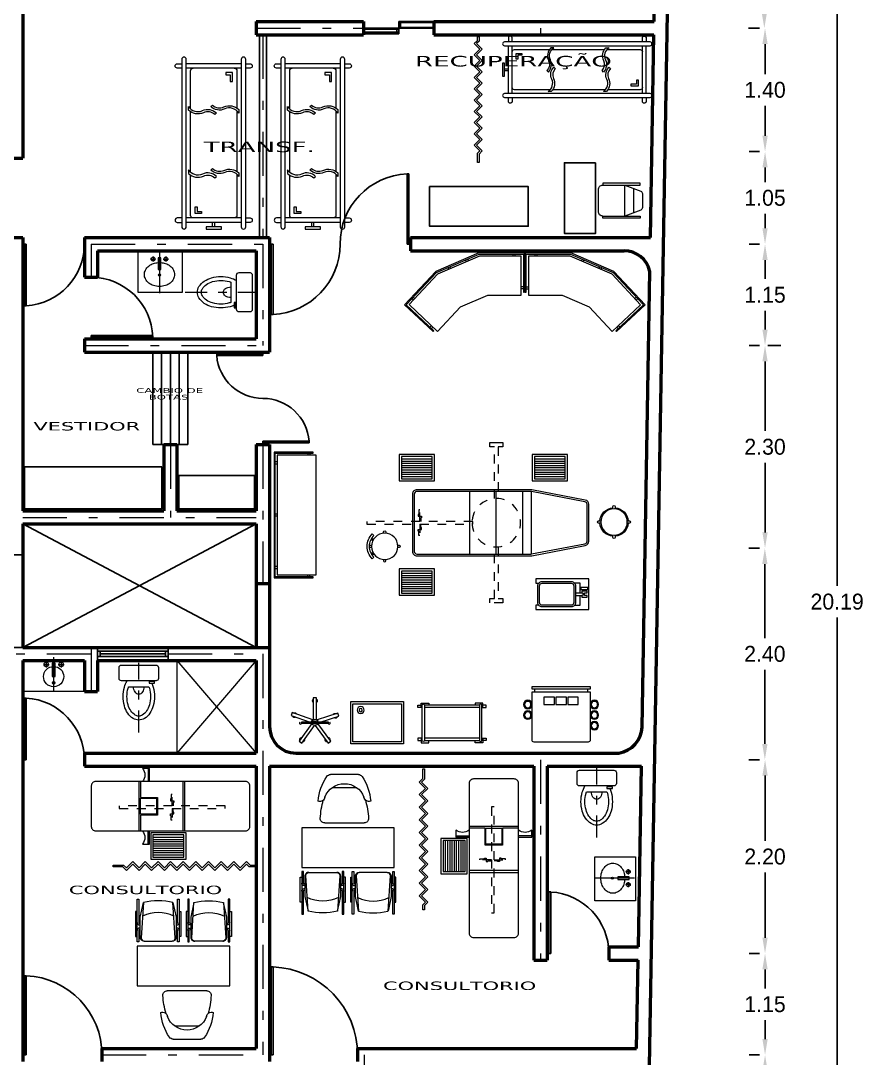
# Model space of a CAD drawing. Extents: x 80.1 to 126.1, y 13.8 to 42.4.
# Drawn here: x 90.01 to 99.58, y 24.03 to 35.81 of the extents above; entities that cross this region are included whole.
import ezdxf

# ---------------------------------------------------------------- set-up
doc = ezdxf.new("R2010")
doc.units = 0
doc.header["$MEASUREMENT"] = 0
doc.header["$PDMODE"] = 2
for name, pattern in [('DASHDOT', [1, 0.5, -0.25, 0, -0.25]), ('DASHDOT2', [0.5, 0.25, -0.125, 0, -0.125]), ('DIVIDE5', [0.24, 0.12, -0.04, 0, -0.04, 0, -0.04]), ('EJES630', [6.3, 5.5, -0.4, 0, -0.4]), ('HIDDE25', [0.04, 0.025, -0.015]), ('HIDDEN5', [0.07, 0.04, -0.03])]:
    doc.linetypes.add(name, pattern=pattern)
doc.layers.get('0').update_dxf_attribs({"linetype": 'CONTINUOUS'})
doc.layers.get('DEFPOINTS').update_dxf_attribs({"linetype": 'CONTINUOUS'})
for name, color, linetype, lineweight in [('EJES', 4, 'EJES630', 13), ('MOB', 7, 'CONTINUOUS', 9), ('MUROS', 5, 'CONTINUOUS', 50)]:
    doc.layers.add(name, color=color, linetype=linetype, lineweight=lineweight)
doc.styles.add('100', font='verdana.ttf', dxfattribs={"width": 1.8, "height": 0.12})
doc.dimstyles.get("Standard").update_dxf_attribs({"dimtxt": 0.18045, "dimasz": 0.18, "dimexe": 0.18, "dimexo": 0.0625, "dimgap": 0.09, "dimtad": 0, "dimtih": 1, "dimtoh": 1, "dimzin": 0, "dimdsep": 46, "dimtxsty": 'Standard', "dimblk2": 'CLOSEDBLANK', "dimcen": 0.09, "dimadec": 0, "dimazin": 0, "dimtfac": 1, "dimtofl": 0, "dimtmove": 0, "dimatfit": 3, "dimfxl": 1, "dimtolj": 1, "dimtzin": 0, "dimarcsym": 0})

# ---------------------------------------------------------------- blocks, each defined once
blk = doc.blocks.new('16160976')
for p, q in [((-0.4, -0.355), (-0.4, 0.355)), ((-0.3, -0.355), (-0.3, 0.355)), ((0, -0.355), (0, 0.355)), ((0.3, -0.355), (0.3, 0.355))]:
    blk.add_line(p, q)
for points in [[(0.95, 0.325), (0.95, -0.325, -0.414214), (0.9, -0.375), (-0.395, -0.375, -0.047533), (-0.405, -0.374), (-1.009, -0.258, -0.359601), (-1.05, -0.209), (-1.05, 0.209, -0.359601), (-1.009, 0.258), (-0.405, 0.374, -0.047533), (-0.395, 0.375), (0.9, 0.375, -0.414214)], [(0.93, 0.325), (0.93, -0.325, -0.414214), (0.9, -0.355), (-0.395, -0.355, -0.047533), (-0.401, -0.354), (-1.006, -0.238, -0.359601), (-1.03, -0.209), (-1.03, 0.209, -0.359601), (-1.006, 0.238), (-0.401, 0.354, -0.047533), (-0.395, 0.355), (0.9, 0.355, -0.414214)]]:
    blk.add_lwpolyline(points, format="xyb", close=True)
blk = doc.blocks.new('37830054')
at = {"linetype": 'HIDDEN5'}
for points in [[(-0.01, 0.05), (-0.01, 0.18), (-0.02, 0.18), (-0.02, 0.13), (-0.03, 0.13), (-0.03, 0.11), (-0.01, 0.11), (0, 0.11), (0.01, 0.11), (0.01, 0.09), (0, 0.09), (0, 0.05)], [(-0.01, 0.02), (-0.01, -0.11), (-0.02, -0.11), (-0.02, -0.06), (-0.03, -0.06), (-0.03, -0.04), (-0.01, -0.04), (0, -0.04), (0.01, -0.04), (0.01, -0.02), (0, -0.02), (0, 0.02)]]:
    blk.add_lwpolyline(points, dxfattribs=at)
blk.add_lwpolyline([(-0.61, 0.02), (-0.61, 0.05), (0.59, 0.05), (0.59, 0.02)], close=True, dxfattribs=at)
blk = doc.blocks.new('36211405')
for p, q in [((0.027, 0.256), (0.047, 0.256)), ((0.027, 0.246), (0.047, 0.246)), ((0.007, 0.196), (0.117, 0.196)), ((0.117, 0.196), (0.117, 0.136))]:
    blk.add_line(p, q)
for points in [[(-0.133, -0.274), (-0.133, -0.304), (-0.183, -0.304), (-0.183, 0.296), (0.167, 0.296), (0.167, -0.304), (0.117, -0.304), (0.117, -0.274)], [(-0.133, 0.136), (-0.133, 0.196), (-0.023, 0.196)], [(-0.023, 0.146), (-0.023, 0.216)]]:
    blk.add_lwpolyline(points)
blk.add_lwpolyline([(0.007, 0.146), (0.007, 0.216, 1), (-0.023, 0.216), (-0.043, 0.216), (-0.043, 0.276), (-0.023, 0.276), (-0.023, 0.246), (0.007, 0.246), (0.007, 0.276), (0.027, 0.276), (0.027, 0.216), (0.007, 0.216)], format="xyb")
blk.add_lwpolyline([(0.047, 0.286), (0.057, 0.286), (0.067, 0.286), (0.067, 0.206), (0.047, 0.206)], close=True)
for points in [[(-0.103, 0.146, 0.414214), (-0.153, 0.096), (-0.153, -0.234, 0.414214), (-0.103, -0.284), (0.087, -0.284, 0.414214), (0.137, -0.234), (0.137, 0.096, 0.414214), (0.087, 0.146)], [(0.087, -0.264, 0.414214), (0.117, -0.234), (0.117, 0.096, 0.414214), (0.087, 0.126), (-0.103, 0.126, 0.414214), (-0.133, 0.096), (-0.133, -0.234, 0.414214), (-0.103, -0.264)]]:
    blk.add_lwpolyline(points, format="xyb", close=True)
blk = doc.blocks.new('31230244')
for p, q in [((0.025, -0.05), (0.375, -0.05)), ((0.025, -0.075), (0.375, -0.075)), ((0.025, -0.1), (0.375, -0.1)), ((0.025, -0.125), (0.375, -0.125)), ((0.025, -0.15), (0.375, -0.15)), ((0.025, -0.15), (0.375, -0.15)), ((0.025, -0.175), (0.375, -0.175)), ((0.025, -0.2), (0.375, -0.2)), ((0.025, -0.225), (0.375, -0.225)), ((0.025, -0.25), (0.375, -0.25))]:
    blk.add_line(p, q)
for points in [[(0, -0.3), (0, 0), (0.4, 0), (0.4, -0.3)], [(0.025, -0.275), (0.025, -0.025), (0.375, -0.025), (0.375, -0.275)]]:
    blk.add_lwpolyline(points, close=True)
blk = doc.blocks.new('31080102')
for points in [[(0.013, 0.149), (0.013, 0.175, 1), (-0.013, 0.175), (-0.013, 0.149)], [(-0.149, 0.013), (-0.175, 0.013, 1), (-0.175, -0.013), (-0.149, -0.013)], [(0.149, -0.013), (0.175, -0.013, 1), (0.175, 0.013), (0.149, 0.013)], [(-0.013, -0.149), (-0.013, -0.175, 1), (0.013, -0.175), (0.013, -0.149)]]:
    blk.add_lwpolyline(points, format="xyb")
blk.add_circle((0, 0), 0.15)
for start, end in [(94.4117, 175.5883), (4.4117, 85.5883), (184.4117, 265.5883), (274.4117, 355.5883)]:
    blk.add_arc((0, 0), 0.162, start, end)
blk = doc.blocks.new('15621010')
at = {"linetype": 'HIDDEN5'}
for points in [[(0.02, 0.274), (0.02, 0.86), (0.075, 0.86), (0.075, 0.91), (0, 0.91), (-0.075, 0.91), (-0.075, 0.86), (-0.02, 0.86), (-0.02, 0.274)], [(-0.02, -0.274), (-0.02, -0.86), (-0.075, -0.86), (-0.075, -0.91), (0.075, -0.91), (0.075, -0.86), (0.02, -0.86), (0.02, -0.274)]]:
    blk.add_lwpolyline(points, dxfattribs=at)
blk.add_circle((0, 0), 0.275, dxfattribs=at)
blk = doc.blocks.new('31080052')
for p, q in [((-0.087, 0.152), (-0.087, 0.122)), ((-0.075, 0.158), (-0.075, 0.13)), ((-0.013, 0.175), (-0.013, 0.149)), ((0.012, 0.149), (0.012, 0.175)), ((0.075, 0.158), (0.075, 0.13)), ((0.088, 0.152), (0.088, 0.122))]:
    blk.add_line(p, q)
blk.add_lwpolyline([(0.124, 0.124), (0.141, 0.141, 0.414214), (-0.141, 0.141), (-0.124, 0.124, -0.414214)], format="xyb", close=True)
for points in [[(-0.149, 0.012), (-0.163, 0.012, 1), (-0.163, -0.013), (-0.149, -0.013)], [(0.149, 0.012), (0.163, 0.012, -1), (0.163, -0.013), (0.149, -0.013)], [(-0.013, -0.149), (-0.013, -0.163, 1), (0.012, -0.163), (0.012, -0.149)]]:
    blk.add_lwpolyline(points, format="xyb")
blk.add_circle((0, 0), 0.15)
blk = doc.blocks.new('36211355')
for p, q in [((0.146, -0.012), (0.146, -0.036)), ((0.17, -0.036), (0.17, -0.012)), ((0.364, -0.036), (0.364, -0.012)), ((0.388, -0.012), (0.388, -0.036)), ((-0.37, -0.173), (-0.361, -0.195)), ((-0.348, -0.164), (-0.339, -0.186)), ((0.882, -0.164), (0.872, -0.186)), ((0.904, -0.173), (0.894, -0.195)), ((-0.311, -0.552), (-0.289, -0.543)), ((-0.301, -0.574), (-0.279, -0.565)), ((0.835, -0.574), (0.813, -0.565)), ((0.844, -0.552), (0.822, -0.543))]:
    blk.add_line(p, q)
for points in [[(0.002, -0.012), (-0.458, -0.211), (-0.287, -0.607), (-0.298, -0.612), (-0.474, -0.205), (0, 0), (0.534, 0), (1.008, -0.205), (0.832, -0.612), (0.821, -0.607), (0.992, -0.211), (0.531, -0.012)], [(0.526, -0.036), (0.96, -0.224), (0.784, -0.631), (0.434, -0.479), (0.099, -0.479), (-0.251, -0.631), (-0.427, -0.224), (0.007, -0.036)]]:
    blk.add_lwpolyline(points, close=True)
blk = doc.blocks.new('10530109')
for p, q in [((-0.2419, 0.2431), (-0.2169, 0.2431)), ((-0.2419, -0.2569), (-0.2169, -0.2569))]:
    blk.add_line(p, q)
for points in [[(-0.2669, 0.2681), (-0.2669, -0.2819), (-0.2419, -0.2819), (-0.2419, 0.2681)], [(-0.1669, 0.1556), (-0.0969, 0.1556), (-0.0969, 0.0556), (-0.1669, 0.0556)], [(-0.1669, 0.0431), (-0.0969, 0.0431), (-0.0969, -0.0569), (-0.1669, -0.0569)], [(-0.1669, -0.0694), (-0.0969, -0.0694), (-0.0969, -0.1694), (-0.1669, -0.1694)]]:
    blk.add_lwpolyline(points, close=True)
blk.add_lwpolyline([(0.2581, 0.2481, 0.414214), (0.2381, 0.2681), (-0.2169, 0.2681), (-0.2169, -0.2819), (0.2381, -0.2819, 0.414214), (0.2581, -0.2619)], format="xyb", close=True)
for centre, radius in [((-0.0969, 0.3081), 0.04), ((-0.0969, 0.3081), 0.03), ((0.0031, 0.3081), 0.04), ((0.0031, 0.3081), 0.03), ((-0.0969, -0.3219), 0.04), ((-0.0969, -0.3219), 0.03), ((0.0031, -0.3219), 0.04), ((0.0031, -0.3219), 0.03), ((0.1031, -0.3219), 0.04), ((0.1031, -0.3219), 0.03)]:
    blk.add_circle(centre, radius)
blk = doc.blocks.new('39070055')
blk.add_line((0.153, 0), (-0.153, 0))
for points in [[(-0.033, 0.015), (-0.179, 0.215), (-0.15, 0.236), (-0.004, 0.036)], [(0.004, 0.036), (0.15, 0.236), (0.179, 0.215), (0.033, 0.015)], [(-0.024, -0.027), (-0.258, -0.109), (-0.27, -0.075), (-0.055, 0)], [(0.059, 0), (0.272, -0.068), (0.261, -0.102), (0.024, -0.027)], [(0.018, -0.031), (0.018, -0.279), (-0.018, -0.279), (-0.018, -0.031)]]:
    blk.add_lwpolyline(points)
blk.add_lwpolyline([(-0.171, 0, -2.414214), (-0.153, 0), (-0.153, 0.009), (0.153, 0.009), (0.153, 0, -2.414214), (0.171, 0)], format="xyb")
for centre, radius, start, end in [((-0.143, 0.197), 0.027, 167.8648, 264.2441), ((-0.143, 0.197), 0.027, 347.8648, 84.2441), ((0.143, 0.197), 0.027, 95.6836, 192.063), ((0.143, 0.197), 0.027, 275.6836, 12.063), ((0, 0), 0.036, 14.4775, 165.5225), ((0, 0), 0.018, 180, 0), ((0, 0), 0.018, 30, 150), ((-0.23, -0.08), 0.027, 61.0595, 157.4389), ((-0.23, -0.08), 0.027, 241.0595, 337.4389), ((0, 0), 0.036, 180, 0), ((0.232, -0.074), 0.027, 204.1186, 300.498), ((0.232, -0.074), 0.027, 24.1186, 120.498), ((0, -0.243), 0.027, 131.8418, 228.2212), ((0, -0.243), 0.027, 311.8418, 48.2212)]:
    blk.add_arc(centre, radius, start, end)
blk = doc.blocks.new('36210100')
for p, q in [((0.075, 0), (0.7, 0)), ((0.7, -0.025), (0.075, -0.025)), ((0.7, -0.375), (0.075, -0.375)), ((0.7, -0.4), (0.075, -0.4))]:
    blk.add_line(p, q)
for points in [[(0.05, -0.025), (0, -0.025), (0, 0), (0.0375, 0)], [(0.0375, -0.025), (0.0375, 0.025), (0.125, 0.025), (0.125, 0)], [(0.7375, -0.025), (0.7375, 0.025), (0.65, 0.025), (0.65, 0)], [(0.725, -0.025), (0.775, -0.025), (0.775, 0), (0.7375, 0)], [(0.05, -0.375), (0, -0.375), (0, -0.3875), (0, -0.4), (0.0375, -0.4)], [(0.0375, -0.375), (0.0375, -0.425), (0.125, -0.425), (0.125, -0.4)], [(0.7375, -0.375), (0.7375, -0.425), (0.65, -0.425), (0.65, -0.4)], [(0.725, -0.375), (0.775, -0.375), (0.775, -0.3875), (0.775, -0.4), (0.7375, -0.4)]]:
    blk.add_lwpolyline(points)
for points in [[(0.05, -0.4, 1), (0.075, -0.4), (0.075, 0, 1), (0.05, 0)], [(0.7, 0, -1), (0.725, 0), (0.725, -0.4, -1), (0.7, -0.4)]]:
    blk.add_lwpolyline(points, format="xyb", close=True)
blk = doc.blocks.new('10810022')
for points in [[(0.0265, 0.1958), (0.0265, -0.2042), (0.5265, -0.2042), (0.5265, 0.1958)], [(0.0465, 0.1758), (0.0465, -0.1842), (0.5065, -0.1842), (0.5065, 0.1758)]]:
    blk.add_lwpolyline(points, close=True)
for radius in [0.0328, 0.0155]:
    blk.add_circle((0.1203, -0.1243), radius)
blk = doc.blocks.new('36211876')
for p, q in [((0.09, -0.01), (0.09, -0.03)), ((0.11, -0.01), (0.11, -0.03)), ((0.585, -0.01), (0.585, -0.03)), ((0.605, -0.03), (0.605, -0.01)), ((1.08, -0.01), (1.08, -0.03)), ((1.1, -0.01), (1.1, -0.03)), ((0.01, -0.32), (0.03, -0.32)), ((0.01, -0.34), (0.03, -0.34)), ((1.18, -0.32), (1.16, -0.32)), ((1.18, -0.34), (1.16, -0.34))]:
    blk.add_line(p, q)
for points in [[(1.18, -0.01), (0.01, -0.01), (0.01, -0.37), (0, -0.37), (0, 0), (1.19, 0), (1.19, -0.37), (1.18, -0.37)], [(1.16, -0.03), (1.16, -0.4), (0.03, -0.4), (0.03, -0.03)]]:
    blk.add_lwpolyline(points, close=True)
blk = doc.blocks.new('WCCAJA')
at = {"linetype": 'DASHDOT2'}
blk.add_line((0, -0.79), (0, 0), dxfattribs=at)
for points in [[(-0.223, -0.053), (-0.223, -0.178, 0.414214), (-0.196, -0.205), (0.196, -0.205, 0.414214), (0.223, -0.178), (0.223, -0.053, 0.414214), (0.196, -0.027), (-0.196, -0.027, 0.414214)], [(-0.115, -0.272, 0.018298), (-0.121, -0.288, 0.067459), (-0.134, -0.383, 0.067459), (-0.121, -0.477, 0.079812), (-0.089, -0.547, 0.107118), (-0.04, -0.594, 0.139889), (0, -0.605, 0.139889), (0.04, -0.594, 0.107118), (0.089, -0.547, 0.079812), (0.121, -0.477, 0.067459), (0.134, -0.383, 0.067459), (0.121, -0.288, 0.018298), (0.115, -0.272)]]:
    blk.add_lwpolyline(points, format="xyb", close=True)
for points in [[(-0.147, -0.232, 0.042039), (-0.164, -0.277, 0.067459), (-0.178, -0.383, 0.067459), (-0.164, -0.489, 0.079812), (-0.126, -0.572, 0.107118), (-0.064, -0.632, 0.139889), (0, -0.65, 0.139889), (0.064, -0.632, 0.107118), (0.126, -0.572, 0.079812), (0.164, -0.489, 0.067459), (0.178, -0.383, 0.067459), (0.164, -0.277, 0.068576), (0.133, -0.205, 0.107118)], [(-0.133, -0.205, 0.008988), (-0.138, -0.214, 0.067459)], [(-0.06, -0.272, 0.059324), (-0.055, -0.303, 0.07998), (-0.043, -0.331, 0.107107), (-0.022, -0.351, 0.139517), (0, -0.357, 0.139517), (0.022, -0.351, 0.107107), (0.043, -0.331, 0.07998), (0.055, -0.303, 0.059324), (0.06, -0.272, 0.067669)]]:
    blk.add_lwpolyline(points, format="xyb")
blk.add_lwpolyline([(-0.116, -0.214), (-0.116, -0.232), (-0.178, -0.232), (-0.178, -0.214)], close=True)
blk = doc.blocks.new('36211306')
for p, q in [((1.154, 0.15), (1.154, 0)), ((0.74, -0.56), (0.74, 0)), ((0.76, 0), (0.76, -0.56)), ((1.26, 0), (1.26, -0.56)), ((1.154, -0.71), (1.154, -0.56))]:
    blk.add_line(p, q)
for points in [[(1.14, 0), (1.14, 0.15), (1.219, 0.15, 0.351), (1.219, 0, 0.351)], [(1.219, -0.56, 0.351), (1.219, -0.71), (1.14, -0.71), (1.14, -0.56)]]:
    blk.add_lwpolyline(points, format="xyb")
blk.add_lwpolyline([(0.05, -0.56, -0.414214), (0, -0.51), (0, -0.05, -0.414214), (0.05, 0), (1.75, 0, -0.414214), (1.8, -0.05), (1.8, -0.51, -0.414214), (1.75, -0.56)], format="xyb", close=True)
blk.add_lwpolyline([(1.24, 0), (1.24, -0.18), (1.05, -0.18), (1.05, -0.38), (1.24, -0.38), (1.24, -0.56)])
blk.add_lwpolyline([(1.24, -0.19), (1.06, -0.19), (1.06, -0.37), (1.24, -0.37)], close=True)
blk = doc.blocks.new('18140101')
for p, q in [((-0.475, -0.068), (-0.483, -0.068)), ((-0.068, -0.068), (-0.059, -0.068))]:
    blk.add_line(p, q)
for points in [[(-0.492, -0.076), (-0.492, -0.208), (-0.51, -0.208), (-0.51, 0.276), (-0.492, 0.276), (-0.492, 0.012, 0.414214), (-0.483, 0.003), (-0.475, 0.003)], [(-0.43, -0.2, -0.414214), (-0.475, -0.156), (-0.475, 0.074), (-0.439, 0.239), (-0.465, -0.161, 0.392815), (-0.43, -0.2), (-0.112, -0.2, 0.392815), (-0.078, -0.161), (-0.104, 0.239), (-0.068, 0.074), (-0.068, -0.156, -0.414214), (-0.112, -0.2)], [(-0.068, 0.003), (-0.059, 0.003, 0.414214), (-0.051, 0.012), (-0.051, 0.276), (-0.033, 0.276), (-0.033, -0.208), (-0.051, -0.208), (-0.051, -0.076)], [(-0.51, 0.012, 0.414214), (-0.483, -0.015), (-0.475, -0.015)], [(-0.068, -0.015), (-0.059, -0.015, 0.414214), (-0.033, 0.012, 0.414214)], [(-0.475, -0.05), (-0.483, -0.05, 0.414214), (-0.51, -0.076, 0.414214)], [(-0.033, -0.076, 0.414214), (-0.059, -0.05), (-0.068, -0.05)]]:
    blk.add_lwpolyline(points, format="xyb")
for points in [[(-0.51, 0.138), (-0.528, 0.138), (-0.528, -0.147), (-0.51, -0.147)], [(-0.033, 0.138), (-0.015, 0.138), (-0.015, -0.147), (-0.033, -0.147)]]:
    blk.add_lwpolyline(points)
for centre, radius, start, end in [((-0.271, -0.445), 0.704, 76.2765, 103.7235), ((-0.272, -0.28), 0.406, 64.1271, 115.8575), ((-0.483, -0.076), 0.00883, 90, 180), ((-0.059, -0.076), 0.00883, 0, 90)]:
    blk.add_arc(centre, radius, start, end)
blk = doc.blocks.new('33550102')
blk.add_lwpolyline([(-1.05, 0), (-1.05, 0.45), (0, 0.45), (0, 0)], close=True)
blk = doc.blocks.new('18360154')
for p, q in [((-0.16, 0.15), (0.156, 0.15)), ((-0.142, 0), (0.138, 0)), ((0.222, -0.4), (-0.226, -0.4))]:
    blk.add_line(p, q)
for centre, radius, start, end in [((0.284, -0.2), 0.586, 145.9647, 175.201), ((-0.16, 0.1), 0.05, 90, 145.9647), ((0.156, 0.1), 0.05, 34.0353, 90), ((-0.288, -0.2), 0.586, 4.799, 34.0353), ((-0.002, -0.191), 0.237, 20.812, 159.188), ((-0.279, -0.099), 0.0564, 248.2784, 351.6423), ((0.275, -0.099), 0.0564, 188.3577, 291.7216), ((0.648, -0.4), 0.925, 163.5819, 176.7242), ((-0.702, -0.4), 0.975, 3.0986, 15.4057), ((-0.226, -0.35), 0.05, 176.7242, 270), ((0.222, -0.35), 0.05, 270, 3.0986)]:
    blk.add_arc(centre, radius, start, end)
blk = doc.blocks.new('*D45')
at = {"color": 0, "lineweight": -2}
for p, q in [((98.393, 35.722), (98.276, 35.722)), ((98.456, 35.542), (98.456, 35.202)), ((98.456, 34.502), (98.456, 34.842)), ((98.393, 34.322), (98.276, 34.322))]:
    blk.add_line(p, q, dxfattribs=at)
at = {"color": 0}
for points in [[(98.426, 35.542), (98.486, 35.542), (98.456, 35.722)], [(98.426, 34.502), (98.486, 34.502), (98.456, 34.322)]]:
    blk.add_solid(points, dxfattribs=at)
at = {"layer": 'DEFPOINTS', "color": 0}
for p in [(98.456, 35.722), (98.456, 34.322), (98.456, 34.322)]:
    blk.add_point(p, dxfattribs=at)
at = {"color": 0, "insert": (98.456, 35.022), "char_height": 0.1804, "attachment_point": 5}
blk.add_mtext('\\A1;1.40', dxfattribs=at)
blk = doc.blocks.new('_ClosedBlank')
at = {"color": 0, "linetype": 'ByBlock', "lineweight": -2}
for p, q in [((-1, 0.167), (0, 0)), ((-1, 0.167), (-1, -0.167)), ((0, 0), (-1, -0.167))]:
    blk.add_line(p, q, dxfattribs=at)
blk = doc.blocks.new('*D46')
at = {"color": 0, "lineweight": -2}
for p, q in [((98.393, 34.322), (98.276, 34.322)), ((98.456, 34.142), (98.456, 33.977)), ((98.456, 33.452), (98.456, 33.617)), ((98.393, 33.272), (98.276, 33.272))]:
    blk.add_line(p, q, dxfattribs=at)
at = {"color": 0}
for points in [[(98.426, 34.142), (98.486, 34.142), (98.456, 34.322)], [(98.426, 33.452), (98.486, 33.452), (98.456, 33.272)]]:
    blk.add_solid(points, dxfattribs=at)
at = {"layer": 'DEFPOINTS', "color": 0}
for p in [(98.456, 34.322), (98.456, 33.272), (98.456, 33.272)]:
    blk.add_point(p, dxfattribs=at)
at = {"color": 0, "insert": (98.456, 33.797), "char_height": 0.1804, "attachment_point": 5}
blk.add_mtext('\\A1;1.05', dxfattribs=at)
blk = doc.blocks.new('*D47')
at = {"color": 0, "lineweight": -2}
for p, q in [((98.393, 33.272), (98.276, 33.272)), ((98.456, 33.092), (98.456, 32.877)), ((98.456, 32.302), (98.456, 32.517)), ((98.393, 32.122), (98.276, 32.122))]:
    blk.add_line(p, q, dxfattribs=at)
at = {"color": 0}
for points in [[(98.426, 33.092), (98.486, 33.092), (98.456, 33.272)], [(98.426, 32.302), (98.486, 32.302), (98.456, 32.122)]]:
    blk.add_solid(points, dxfattribs=at)
at = {"layer": 'DEFPOINTS', "color": 0}
for p in [(98.456, 33.272), (98.456, 32.122), (98.456, 32.122)]:
    blk.add_point(p, dxfattribs=at)
at = {"color": 0, "insert": (98.456, 32.697), "char_height": 0.1804, "attachment_point": 5}
blk.add_mtext('\\A1;1.15', dxfattribs=at)
blk = doc.blocks.new('*D48')
at = {"color": 0, "lineweight": -2}
for p, q in [((98.393, 27.422), (98.276, 27.422)), ((98.456, 27.242), (98.456, 26.502)), ((98.456, 25.402), (98.456, 26.142)), ((98.393, 25.222), (98.276, 25.222))]:
    blk.add_line(p, q, dxfattribs=at)
at = {"color": 0}
for points in [[(98.426, 27.242), (98.486, 27.242), (98.456, 27.422)], [(98.426, 25.402), (98.486, 25.402), (98.456, 25.222)]]:
    blk.add_solid(points, dxfattribs=at)
at = {"layer": 'DEFPOINTS', "color": 0}
for p in [(98.456, 27.422), (98.456, 25.222), (98.456, 25.222)]:
    blk.add_point(p, dxfattribs=at)
at = {"color": 0, "insert": (98.456, 26.322), "char_height": 0.1804, "attachment_point": 5}
blk.add_mtext('\\A1;2.20', dxfattribs=at)
blk = doc.blocks.new('*D49')
at = {"color": 0, "lineweight": -2}
for p, q in [((98.393, 25.222), (98.276, 25.222)), ((98.456, 25.042), (98.456, 24.827)), ((98.456, 24.252), (98.456, 24.467)), ((98.393, 24.072), (98.276, 24.072))]:
    blk.add_line(p, q, dxfattribs=at)
at = {"color": 0}
for points in [[(98.426, 25.042), (98.486, 25.042), (98.456, 25.222)], [(98.426, 24.252), (98.486, 24.252), (98.456, 24.072)]]:
    blk.add_solid(points, dxfattribs=at)
at = {"layer": 'DEFPOINTS', "color": 0}
for p in [(98.456, 25.222), (98.456, 24.072), (98.456, 24.072)]:
    blk.add_point(p, dxfattribs=at)
at = {"color": 0, "insert": (98.456, 24.647), "char_height": 0.1804, "attachment_point": 5}
blk.add_mtext('\\A1;1.15', dxfattribs=at)
blk = doc.blocks.new('*D51')
at = {"color": 0, "lineweight": -2}
for p, q in [((99.337, 39.31), (99.454, 39.31)), ((99.274, 39.13), (99.274, 29.395)), ((99.274, 19.299), (99.274, 29.035)), ((99.337, 19.119), (99.454, 19.119))]:
    blk.add_line(p, q, dxfattribs=at)
at = {"color": 0}
for points in [[(99.244, 39.13), (99.304, 39.13), (99.274, 39.31)], [(99.244, 19.299), (99.304, 19.299), (99.274, 19.119)]]:
    blk.add_solid(points, dxfattribs=at)
at = {"layer": 'DEFPOINTS', "color": 0}
for p in [(99.274, 39.31), (99.274, 19.119), (99.274, 19.119)]:
    blk.add_point(p, dxfattribs=at)
at = {"color": 0, "insert": (99.274, 29.215), "char_height": 0.1804, "attachment_point": 5}
blk.add_mtext('\\A1;20.19', dxfattribs=at)
blk = doc.blocks.new('*D65')
at = {"color": 0, "lineweight": -2}
for p, q in [((98.486, 32.122), (98.636, 32.122)), ((98.456, 31.942), (98.456, 31.152)), ((98.456, 30.002), (98.456, 30.792)), ((98.393, 29.822), (98.276, 29.822))]:
    blk.add_line(p, q, dxfattribs=at)
at = {"color": 0}
for points in [[(98.426, 31.942), (98.486, 31.942), (98.456, 32.122)], [(98.426, 30.002), (98.486, 30.002), (98.456, 29.822)]]:
    blk.add_solid(points, dxfattribs=at)
at = {"layer": 'DEFPOINTS', "color": 0}
for p in [(98.423, 32.122), (98.456, 29.822), (98.456, 29.822)]:
    blk.add_point(p, dxfattribs=at)
at = {"color": 0, "insert": (98.456, 30.972), "char_height": 0.1804, "attachment_point": 5}
blk.add_mtext('\\A1;2.30', dxfattribs=at)
blk = doc.blocks.new('*D66')
at = {"color": 0, "lineweight": -2}
for p, q in [((98.393, 24.072), (98.276, 24.072)), ((98.456, 23.892), (98.456, 22.31)), ((98.456, 20.368), (98.456, 21.95)), ((98.393, 20.188), (98.276, 20.188))]:
    blk.add_line(p, q, dxfattribs=at)
at = {"color": 0}
for points in [[(98.426, 23.892), (98.486, 23.892), (98.456, 24.072)], [(98.426, 20.368), (98.486, 20.368), (98.456, 20.188)]]:
    blk.add_solid(points, dxfattribs=at)
at = {"layer": 'DEFPOINTS', "color": 0}
for p in [(98.456, 24.072), (98.456, 20.188), (98.456, 20.188)]:
    blk.add_point(p, dxfattribs=at)
at = {"color": 0, "insert": (98.456, 22.13), "char_height": 0.1804, "attachment_point": 5}
blk.add_mtext('\\A1;3.88', dxfattribs=at)
blk = doc.blocks.new('*D67')
at = {"color": 0, "lineweight": -2}
for p, q in [((98.392, 29.822), (98.274, 29.822)), ((98.454, 29.642), (98.454, 28.802)), ((98.454, 27.602), (98.454, 28.442)), ((98.392, 27.422), (98.274, 27.422))]:
    blk.add_line(p, q, dxfattribs=at)
at = {"color": 0}
for points in [[(98.424, 29.642), (98.484, 29.642), (98.454, 29.822)], [(98.424, 27.602), (98.484, 27.602), (98.454, 27.422)]]:
    blk.add_solid(points, dxfattribs=at)
at = {"layer": 'DEFPOINTS', "color": 0}
for p in [(98.454, 29.822), (98.454, 27.422), (98.454, 27.422)]:
    blk.add_point(p, dxfattribs=at)
at = {"color": 0, "insert": (98.454, 28.622), "char_height": 0.1804, "attachment_point": 5}
blk.add_mtext('\\A1;2.40', dxfattribs=at)
blk = doc.blocks.new('*D68')
at = {"color": 0, "lineweight": -2}
for p, q in [((98.385, 37.372), (98.268, 37.372)), ((98.448, 37.192), (98.448, 36.727)), ((98.448, 35.902), (98.448, 36.367)), ((98.385, 35.722), (98.268, 35.722))]:
    blk.add_line(p, q, dxfattribs=at)
at = {"color": 0}
for points in [[(98.418, 37.192), (98.478, 37.192), (98.448, 37.372)], [(98.418, 35.902), (98.478, 35.902), (98.448, 35.722)]]:
    blk.add_solid(points, dxfattribs=at)
at = {"layer": 'DEFPOINTS', "color": 0}
for p in [(98.448, 37.372), (98.448, 35.722), (98.448, 35.722)]:
    blk.add_point(p, dxfattribs=at)
at = {"color": 0, "insert": (98.448, 36.547), "char_height": 0.1804, "attachment_point": 5}
blk.add_mtext('\\A1;1.65', dxfattribs=at)
blk = doc.blocks.new('31910159')
for p, q in [((0.075, 0.312), (0.075, -0.312)), ((0.125, 0.312), (0.125, -0.312)), ((1.341, 0.263), (0.653, 0.263)), ((1.825, 0.312), (1.825, -0.312)), ((1.875, 0.312), (1.875, -0.312)), ((0.025, 0.013), (0.075, 0.013)), ((0.025, -0.012), (0.075, -0.012)), ((0.643, -0.262), (1.331, -0.262))]:
    blk.add_line(p, q)
for points in [[(0.025, 0.312, -1), (0.025, 0.363), (1.925, 0.363, -1), (1.925, 0.312)], [(0.642, 0.125, 0.313297), (0.669, -0.033), (0.687, -0.014, -0.309465), (0.665, 0.115, 0.313502), (0.636, 0.284), (0.596, 0.284, -0.37824)], [(1.385, 0.115, 0.313502), (1.356, 0.284), (1.316, 0.284, -0.37824), (1.362, 0.125, 0.313297), (1.389, -0.033), (1.407, -0.014, -0.309465)], [(0.63, -0.286, -0.313502), (0.601, -0.117, 0.309465), (0.579, 0.012), (0.597, 0.031, -0.313297), (0.624, -0.127, 0.37824), (0.67, -0.286)], [(1.343, -0.127, 0.313297), (1.317, 0.031), (1.299, 0.012, -0.309465), (1.32, -0.117, 0.313502), (1.35, -0.286), (1.39, -0.286, -0.37824)], [(1.925, -0.312, -1), (1.925, -0.362), (0.025, -0.362, -1), (0.025, -0.312)]]:
    blk.add_lwpolyline(points, format="xyb", close=True)
for points in [[(0.125, 0.363), (0.125, 0.413, 1), (0.075, 0.413), (0.075, 0.363)], [(1.875, 0.363), (1.875, 0.413, 1), (1.825, 0.413), (1.825, 0.363)], [(0.621, 0.263), (0.155, 0.263, 0.414214), (0.125, 0.233)], [(1.825, 0.233, 0.414214), (1.795, 0.263), (1.373, 0.263)], [(0.125, -0.233, 0.414214), (0.155, -0.262), (0.611, -0.262)], [(1.363, -0.262), (1.795, -0.262, 0.414214), (1.825, -0.233)], [(0.125, -0.362), (0.125, -0.413, -1), (0.075, -0.413), (0.075, -0.362)], [(1.825, -0.362), (1.825, -0.413, 1), (1.875, -0.413), (1.875, -0.362)]]:
    blk.add_lwpolyline(points, format="xyb")
for points in [[(1.775, 0.138), (1.75, 0.138), (1.75, 0.188), (1.675, 0.188), (1.675, 0.212), (1.775, 0.212)], [(0, 0.087), (0.025, 0.087), (0.025, -0.087), (0, -0.087)], [(0.2, -0.188), (0.2, -0.137), (0.175, -0.137), (0.175, -0.212), (0.25, -0.212), (0.25, -0.188)]]:
    blk.add_lwpolyline(points, close=True)
blk = doc.blocks.new('18140127')
blk.add_line((-0.137, 0.1), (0.137, 0.1))
blk.add_lwpolyline([(0.175, -0.25), (0.175, 0.174), (0.2, 0.174), (0.2, -0.25), (0.175, -0.25, -0.414214), (0.125, -0.3), (-0.125, -0.3, -0.414214), (-0.175, -0.25), (-0.175, 0.174), (-0.2, 0.174), (-0.2, -0.25), (-0.175, -0.25)], format="xyb")
blk.add_lwpolyline([(-0.175, 0), (-0.107, 0.181, -0.312633), (-0.079, 0.2), (0.079, 0.2, -0.312633), (0.107, 0.181), (0.175, 0)], format="xyb", close=True)
blk = doc.blocks.new('A$C527F3F08')
at = {"layer": 'MOB', "rotation": 180}
blk.add_blockref('18140127', (0.2, 0.2), dxfattribs=at)

msp = doc.modelspace()

# ---------------------------------------------------------------- linework, layer by layer
for p, q in [((94.3, 35.797), (94.7, 35.797)), ((94.3, 35.797), (94.3, 35.657)), ((94.32, 35.797), (94.32, 35.722)), ((93.9, 35.722), (94.7, 35.722)), ((93.9, 35.712), (94.3, 35.712)), ((93.9, 35.677), (94.3, 35.677)), ((94.28, 35.722), (94.28, 35.657)), ((94.3, 35.787), (94.7, 35.787)), ((94.3, 35.732), (94.7, 35.732)), ((92.719, 35.647), (92.719, 33.347)), ((92.799, 35.647), (92.799, 33.347)), ((93.9, 35.657), (94.3, 35.657)), ((94.394, 33.272), (94.394, 34.071)), ((94.394, 34.071), (94.414, 34.071)), ((94.414, 33.272), (94.414, 34.071)), ((90.054, 33.272), (90.074, 33.272)), ((90.054, 33.272), (90.054, 32.572)), ((90.074, 33.272), (90.074, 32.573)), ((92.854, 33.272), (92.874, 33.272)), ((92.854, 33.272), (92.854, 32.473)), ((92.874, 33.272), (92.874, 32.473)), ((94.414, 33.272), (94.394, 33.272)), ((90.074, 32.573), (90.054, 32.573)), ((92.874, 32.473), (92.854, 32.473)), ((90.809, 32.217), (90.809, 32.237)), ((90.809, 32.237), (91.508, 32.237)), ((90.809, 32.217), (91.509, 32.217)), ((91.509, 30.997), (91.509, 32.047)), ((91.509, 32.047), (91.909, 32.047)), ((91.609, 30.997), (91.609, 32.047)), ((91.709, 30.997), (91.709, 32.047)), ((91.809, 30.997), (91.809, 32.047)), ((91.909, 30.997), (91.909, 32.047)), ((92.759, 32.027), (92.236, 32.027)), ((92.236, 32.007), (92.236, 32.027)), ((92.759, 32.027), (92.759, 32.007)), ((92.759, 32.007), (92.236, 32.007)), ((91.509, 30.997), (91.909, 30.997)), ((92.759, 31.017), (92.759, 31.037)), ((92.759, 31.037), (93.283, 31.037)), ((92.759, 31.017), (93.283, 31.017)), ((93.283, 31.037), (93.283, 31.017)), ((90.054, 30.747), (91.614, 30.747)), ((90.054, 30.747), (90.054, 30.267)), ((91.614, 30.747), (91.614, 30.267)), ((91.804, 30.647), (92.664, 30.647)), ((91.804, 30.647), (91.804, 30.267)), ((92.664, 30.647), (92.664, 30.267)), ((90.054, 30.267), (91.614, 30.267)), ((91.804, 30.267), (92.664, 30.267)), ((90.034, 28.697), (92.684, 30.097)), ((92.684, 28.697), (90.034, 30.097)), ((89.884, 29.747), (90.034, 29.747)), ((90.034, 28.697), (89.884, 28.697)), ((90.884, 28.547), (90.884, 28.697)), ((90.884, 28.652), (91.684, 28.652)), ((90.914, 28.592), (90.914, 28.652)), ((90.914, 28.622), (91.654, 28.622)), ((91.654, 28.592), (91.654, 28.652)), ((91.684, 28.547), (91.684, 28.697)), ((90.884, 28.592), (91.684, 28.592)), ((90.054, 27.422), (90.054, 28.121)), ((90.074, 28.121), (90.054, 28.121)), ((90.074, 28.121), (90.074, 27.422)), ((90.054, 27.422), (90.074, 27.422)), ((96.004, 25.222), (96.004, 25.921)), ((96.024, 25.921), (96.004, 25.921)), ((96.024, 25.222), (96.024, 25.921)), ((96.004, 25.222), (96.024, 25.222)), ((90.054, 24.072), (90.054, 24.971)), ((90.074, 24.971), (90.054, 24.971)), ((90.074, 24.072), (90.074, 24.971)), ((92.854, 24.072), (92.854, 25.071)), ((92.874, 25.071), (92.854, 25.071)), ((92.874, 24.072), (92.874, 25.071)), ((90.054, 24.072), (90.074, 24.072)), ((92.854, 24.072), (92.874, 24.072))]:
    msp.add_line(p, q)
for points in [[(96.533, 34.196), (96.179, 34.196), (96.179, 33.393), (96.533, 33.393)], [(94.65, 33.925), (95.769, 33.925), (95.769, 33.475), (94.65, 33.475)]]:
    msp.add_lwpolyline(points, close=True)
for centre, radius, start, end in [((94.434, 33.272), 0.8, 92.866, 180), ((90.034, 33.272), 0.7, 273.2758, 360), ((92.834, 33.272), 0.8, 272.866, 360), ((90.809, 32.197), 0.7, 1.6372, 90), ((92.759, 32.047), 0.525, 184.3696, 270), ((92.759, 30.997), 0.525, 4.3696, 90), ((90.034, 27.422), 0.7, 360, 86.7242), ((95.984, 25.222), 0.7, 0, 86.7242), ((90.034, 24.072), 0.9, 360, 87.4527), ((92.834, 24.072), 1, 0, 87.7076)]:
    msp.add_arc(centre, radius, start, end)
at = {"layer": 'EJES', "linetype": 'DASHDOT'}
for p, q in [((97.064, 19.119), (97.407, 39.31)), ((92.684, 35.722), (93.9, 35.722)), ((95.909, 35.722), (95.909, 35.647)), ((92.759, 35.647), (92.759, 33.347)), ((90.809, 33.272), (90.809, 32.897)), ((90.809, 33.272), (92.759, 33.272)), ((92.759, 33.272), (92.759, 32.122)), ((90.734, 32.122), (92.759, 32.122)), ((91.709, 30.997), (91.709, 30.172)), ((92.759, 30.997), (92.759, 29.421)), ((90.034, 30.172), (92.684, 30.172)), ((87.008, 28.622), (90.884, 28.622)), ((90.809, 28.697), (90.809, 28.197)), ((91.684, 28.622), (92.759, 28.622)), ((92.759, 28.622), (92.759, 24.072)), ((95.909, 27.422), (95.909, 25.147)), ((90.934, 24.072), (92.759, 24.072)), ((93.909, 24.072), (93.909, 22.897))]:
    msp.add_line(p, q, dxfattribs=at)
at = {"layer": 'MOB'}
for p, q in [((91.484, 33.103), (91.542, 33.103)), ((91.513, 33.132), (91.513, 33.074)), ((91.586, 33.175), (91.586, 32.716)), ((91.629, 33.103), (91.688, 33.103)), ((91.658, 33.132), (91.658, 33.074)), ((90.268, 28.503), (90.335, 28.503)), ((90.301, 28.537), (90.301, 28.47)), ((90.385, 28.586), (90.385, 28.197)), ((90.436, 28.503), (90.503, 28.503)), ((90.47, 28.537), (90.47, 28.47)), ((91.784, 28.547), (91.784, 27.497)), ((92.684, 28.547), (91.784, 27.497)), ((91.784, 28.547), (92.684, 27.497)), ((90.734, 28.197), (90.034, 28.197)), ((96.933, 26.151), (96.875, 26.151)), ((96.904, 26.18), (96.904, 26.121)), ((96.976, 26.078), (96.517, 26.078)), ((96.904, 26.034), (96.904, 25.976)), ((96.933, 26.005), (96.875, 26.005))]:
    msp.add_line(p, q, dxfattribs=at)
for points in [[(95.193, 34.303), (95.221, 34.331), (95.157, 34.395), (95.221, 34.459), (95.157, 34.523), (95.221, 34.587), (95.157, 34.651), (95.221, 34.715), (95.157, 34.779), (95.221, 34.843), (95.157, 34.907), (95.221, 34.971), (95.157, 35.035), (95.221, 35.099), (95.157, 35.164), (95.221, 35.228), (95.157, 35.292), (95.221, 35.356), (95.157, 35.42), (95.221, 35.484), (95.157, 35.548), (95.193, 35.583), (95.193, 35.628), (95.211, 35.628), (95.211, 35.576), (95.183, 35.548), (95.247, 35.484), (95.183, 35.42), (95.247, 35.356), (95.183, 35.292), (95.247, 35.228), (95.183, 35.164), (95.247, 35.099), (95.183, 35.035), (95.247, 34.971), (95.183, 34.907), (95.247, 34.843), (95.183, 34.779), (95.247, 34.715), (95.183, 34.651), (95.247, 34.587), (95.183, 34.523), (95.247, 34.459), (95.183, 34.395), (95.247, 34.331), (95.211, 34.295), (95.211, 34.197), (95.193, 34.197)], [(91.343, 33.186), (91.842, 33.186), (91.842, 32.725), (91.343, 32.725)], [(91.602, 33.115), (91.569, 33.115), (91.569, 32.984), (91.602, 32.984)], [(90.404, 28.517), (90.367, 28.517), (90.367, 28.365), (90.404, 28.365)], [(94.592, 27.201), (94.56, 27.169), (94.632, 27.097), (94.56, 27.026), (94.632, 26.954), (94.56, 26.882), (94.632, 26.811), (94.56, 26.739), (94.632, 26.667), (94.56, 26.595), (94.632, 26.524), (94.56, 26.452), (94.632, 26.38), (94.56, 26.309), (94.632, 26.237), (94.56, 26.165), (94.632, 26.093), (94.56, 26.022), (94.632, 25.95), (94.56, 25.878), (94.632, 25.807), (94.592, 25.767), (94.592, 25.717), (94.572, 25.717), (94.572, 25.775), (94.604, 25.807), (94.532, 25.878), (94.604, 25.95), (94.532, 26.022), (94.604, 26.093), (94.532, 26.165), (94.604, 26.237), (94.532, 26.309), (94.604, 26.38), (94.532, 26.452), (94.604, 26.524), (94.532, 26.595), (94.604, 26.667), (94.532, 26.739), (94.604, 26.811), (94.532, 26.882), (94.604, 26.954), (94.532, 27.026), (94.604, 27.097), (94.532, 27.169), (94.572, 27.209), (94.572, 27.319), (94.592, 27.319)], [(91.179, 26.226), (91.21, 26.194), (91.282, 26.266), (91.354, 26.194), (91.425, 26.266), (91.497, 26.194), (91.569, 26.266), (91.641, 26.194), (91.712, 26.266), (91.784, 26.194), (91.856, 26.266), (91.927, 26.194), (91.999, 26.266), (92.071, 26.194), (92.143, 26.266), (92.214, 26.194), (92.286, 26.266), (92.358, 26.194), (92.429, 26.266), (92.501, 26.194), (92.573, 26.266), (92.613, 26.226), (92.663, 26.226), (92.663, 26.206), (92.605, 26.206), (92.573, 26.237), (92.501, 26.166), (92.429, 26.237), (92.358, 26.166), (92.286, 26.237), (92.214, 26.166), (92.143, 26.237), (92.071, 26.166), (91.999, 26.237), (91.927, 26.166), (91.856, 26.237), (91.784, 26.166), (91.712, 26.237), (91.641, 26.166), (91.569, 26.237), (91.497, 26.166), (91.425, 26.237), (91.354, 26.166), (91.282, 26.237), (91.21, 26.166), (91.17, 26.206), (91.06, 26.206), (91.06, 26.226)], [(96.987, 26.321), (96.987, 25.821), (96.526, 25.821), (96.526, 26.321)], [(96.916, 26.061), (96.916, 26.094), (96.785, 26.094), (96.785, 26.061)]]:
    msp.add_lwpolyline(points, close=True, dxfattribs=at)
for points in [[(91.602, 33.063, -0.06071), (91.653, 33.053, -0.088636), (91.707, 33.024, -0.105076), (91.745, 32.978, -0.120634), (91.757, 32.928, -0.120634), (91.745, 32.877, -0.105076), (91.707, 32.831, -0.088636), (91.653, 32.802, -0.079717), (91.586, 32.792, -0.079717), (91.518, 32.802, -0.088636), (91.464, 32.831, -0.105076), (91.427, 32.877, -0.120634), (91.414, 32.928, -0.120634), (91.427, 32.978, -0.105076), (91.464, 33.024, -0.088636), (91.518, 33.053, -0.06071), (91.569, 33.063)], [(96.864, 26.061, -0.06071), (96.854, 26.011, -0.088636), (96.825, 25.957, -0.105076), (96.779, 25.919, -0.120634), (96.729, 25.906, -0.120634), (96.678, 25.919, -0.105076), (96.633, 25.957, -0.088636), (96.603, 26.011, -0.079717), (96.593, 26.078, -0.079717), (96.603, 26.145, -0.088636), (96.633, 26.199, -0.105076), (96.678, 26.237, -0.120634), (96.729, 26.249, -0.120634), (96.779, 26.237, -0.105076), (96.825, 26.199, -0.088636), (96.854, 26.145, -0.06071), (96.864, 26.094)]]:
    msp.add_lwpolyline(points, format="xyb", dxfattribs=at)
for centre, radius in [((91.513, 33.103), 0.0219), ((91.658, 33.103), 0.0219), ((91.586, 32.922), 0.0127), ((90.301, 28.503), 0.0253), ((90.47, 28.503), 0.0253), ((90.385, 28.365), 0.115), ((90.385, 28.294), 0.0147), ((96.904, 26.151), 0.0219), ((96.724, 26.078), 0.0127), ((96.904, 26.005), 0.0219)]:
    msp.add_circle(centre, radius, dxfattribs=at)
at = {"layer": 'MUROS', "linetype": 'Continuous'}
for p, q in [((90.034, 40.46), (90.034, 34.247)), ((97.064, 19.119), (97.407, 39.31)), ((97.198, 35.797), (97.255, 39.185)), ((92.684, 35.797), (93.9, 35.797)), ((92.684, 35.797), (92.684, 35.647)), ((93.9, 35.797), (93.9, 35.647)), ((94.7, 35.797), (94.7, 35.647)), ((94.7, 35.797), (95.834, 35.797)), ((95.834, 35.797), (97.198, 35.797)), ((92.684, 35.647), (93.9, 35.647)), ((94.7, 35.647), (97.195, 35.647)), ((97.156, 33.347), (97.195, 35.647)), ((86.933, 34.247), (90.034, 34.247)), ((86.933, 33.347), (90.034, 33.347)), ((90.034, 33.347), (90.034, 32.047)), ((90.734, 33.347), (90.734, 32.897)), ((90.734, 33.347), (92.834, 33.347)), ((92.834, 33.347), (92.834, 32.047)), ((94.434, 33.347), (94.434, 33.197)), ((94.434, 33.347), (97.156, 33.347)), ((90.884, 33.197), (90.884, 32.897)), ((90.884, 33.197), (92.684, 33.197)), ((92.684, 33.197), (92.684, 32.197)), ((94.434, 33.197), (96.856, 33.197)), ((90.734, 32.897), (90.884, 32.897)), ((97.061, 27.793), (97.149, 32.962)), ((90.734, 32.197), (92.684, 32.197)), ((90.734, 32.197), (90.734, 32.047)), ((90.034, 32.047), (90.034, 30.247)), ((90.734, 32.047), (92.834, 32.047)), ((91.634, 30.997), (91.784, 30.997)), ((91.634, 30.997), (91.634, 30.247)), ((91.784, 30.997), (91.784, 30.247)), ((92.684, 30.997), (92.684, 30.247)), ((92.684, 30.997), (92.834, 30.997)), ((92.834, 30.997), (92.834, 28.697)), ((90.034, 30.247), (91.634, 30.247)), ((91.784, 30.247), (92.684, 30.247)), ((90.034, 30.097), (92.684, 30.097)), ((90.034, 30.097), (90.034, 28.697)), ((92.684, 30.097), (92.684, 28.697)), ((92.684, 29.421), (92.834, 29.421)), ((90.034, 28.697), (92.834, 28.697)), ((92.834, 28.697), (92.834, 27.797)), ((90.034, 28.547), (90.034, 23.997)), ((90.034, 28.547), (90.734, 28.547)), ((90.734, 28.547), (90.734, 28.197)), ((90.884, 28.547), (90.884, 28.197)), ((90.884, 28.547), (92.684, 28.547)), ((92.684, 28.547), (92.684, 27.497)), ((90.734, 28.197), (90.884, 28.197)), ((90.734, 27.497), (92.684, 27.497)), ((90.734, 27.497), (90.734, 27.347)), ((93.134, 27.497), (96.797, 27.497)), ((90.734, 27.347), (92.684, 27.347)), ((92.684, 27.347), (92.684, 24.147)), ((92.834, 27.347), (92.834, 23.997)), ((92.834, 27.347), (95.834, 27.347)), ((95.834, 27.347), (95.834, 25.147)), ((95.984, 27.347), (95.984, 25.147)), ((95.984, 27.347), (97.054, 27.347)), ((97.019, 25.297), (97.054, 27.347)), ((96.684, 25.297), (97.019, 25.297)), ((96.684, 25.297), (96.684, 25.147)), ((95.834, 25.147), (95.984, 25.147)), ((96.684, 25.147), (97.016, 25.147)), ((96.999, 24.147), (97.016, 25.147)), ((90.934, 24.147), (92.684, 24.147)), ((90.934, 23.997), (90.934, 24.147)), ((93.834, 24.147), (93.834, 23.997)), ((93.834, 24.147), (96.999, 24.147))]:
    msp.add_line(p, q, dxfattribs=at)
for centre, radius, start, end in [((96.856, 32.897), 0.3, 12.4476, 90), ((93.134, 27.797), 0.3, 180, 270), ((96.746, 27.809), 0.316, 279.2756, 357.088)]:
    msp.add_arc(centre, radius, start, end, dxfattribs=at)

# ---------------------------------------------------------------- block references
at = {"rotation": 90}
msp.add_blockref('A$C527F3F08', (97.065, 33.566), dxfattribs=at)
at = {"layer": 'MOB', "linetype": 'HIDDE25', "xscale": -0.8685291164200616, "yscale": 0.8685291164200616, "zscale": 0.8685291164200616, "rotation": 180}
msp.add_blockref('31910159', (95.479, 35.252), dxfattribs=at)
at = {"layer": 'MOB', "linetype": 'HIDDE25', "xscale": -1, "rotation": 270}
msp.add_blockref('31910159', (92.201, 33.444), dxfattribs=at)
at = {"layer": 'MOB', "linetype": 'DIVIDE5', "xscale": -1, "rotation": 270}
msp.add_blockref('31910159', (93.325, 33.444), dxfattribs=at)
at = {"layer": 'MOB', "xscale": -1}
for name, p, rotation in [('36211355', (95.21, 33.172), 23.375830052035), ('36211355', (96.741, 32.96), 336.6250833333341), ('WCCAJA', (92.666, 32.726), 270), ('31230244', (94.305, 30.586), 180), ('31230244', (95.815, 30.586), 180), ('37830054', (94.55, 30.146), 180), ('31080102', (96.743, 30.119), 270), ('31080052', (94.141, 29.843), 90), ('31230244', (94.305, 29.288), 180), ('36211405', (96.161, 29.308), 270), ('39070055', (93.349, 27.847), 180), ('36210100', (94.517, 27.64), 180), ('36211306', (92.612, 27.174), 359.999999735982), ('18360154', (93.682, 27.104), 2.64017607776168e-07), ('36211306', (95.659, 25.404), 269.999999735982), ('37830054', (91.74, 26.917), 179.999999735982), ('37830054', (95.402, 26.276), 89.99999973598199), ('33550102', (94.25, 26.648), 180.0000002640176), ('31230244', (91.487, 26.293), 179.999999735982), ('31230244', (94.778, 26.529), 89.99999973598199), ('18140101', (93.71, 25.944), 180.0000002640176), ('18140101', (91.873, 25.562), 2.64017607776168e-07), ('33550102', (91.333, 24.858), 2.64017607776168e-07), ('18360154', (91.9, 24.401), 180.0000002640176)]:
    msp.add_blockref(name, p, dxfattribs=dict(at, rotation=rotation))
for name, p in [('15621010', (95.407, 30.111)), ('16160976', (95.407, 30.111)), ('WCCAJA', (91.351, 28.522)), ('WCCAJA', (96.546, 27.329))]:
    msp.add_blockref(name, p, dxfattribs=at)
at = {"layer": 'MOB', "yscale": 1.199999999999999, "zscale": 1.2}
for name, p, xscale, rotation in [('36211876', (92.885, 30.913), -1.199999999999999, 90), ('10530109', (96.134, 27.932), -1.200000000000003, 89.99999999999999), ('10810022', (93.724, 27.836), -1.199999999999999, 180)]:
    msp.add_blockref(name, p, dxfattribs=dict(at, xscale=xscale, rotation=rotation))
at = {"layer": 'MOB'}
for p, rotation in [((93.74, 25.944), 180.0000002640176), ((91.843, 25.562), 2.64017607776168e-07)]:
    msp.add_blockref('18140101', p, dxfattribs=dict(at, rotation=rotation))

# ---------------------------------------------------------------- texts
at = {"color": 0, "style": '100', "width": 1.8}
for s, p in [('RECUPERAÇÃO', (94.484, 35.288)), ('TRANSF.', (92.086, 34.316))]:
    msp.add_text(s, height=0.12, dxfattribs=at).set_placement(p)
at = {"style": '100', "width": 1.8}
for s, height, p in [('CAMBIO DE', 0.0536, (91.322, 31.585)), ('BOTAS', 0.0536, (91.464, 31.509)), ('VESTIDOR', 0.096, (90.156, 31.158)), ('CONSULTORIO', 0.09601, (90.558, 25.897)), ('CONSULTORIO', 0.09601, (94.122, 24.809))]:
    msp.add_text(s, height=height, dxfattribs=at).set_placement(p)

# ---------------------------------------------------------------- dimensions: what is measured, and where the dimension line sits
at = {"color": 1}
for base, p1, p2, picture, middle in [((99.274, 19.119), (99.274, 39.31), (99.274, 19.119), '*D51', (99.274, 29.215)), ((98.448, 35.722), (98.448, 37.372), (98.448, 35.722), '*D68', (98.448, 36.547)), ((98.456, 34.322), (98.456, 35.722), (98.456, 34.322), '*D45', (98.456, 35.022)), ((98.456, 33.272), (98.456, 34.322), (98.456, 33.272), '*D46', (98.456, 33.797)), ((98.456, 32.122), (98.456, 33.272), (98.456, 32.122), '*D47', (98.456, 32.697)), ((98.456, 29.822), (98.423, 32.122), (98.456, 29.822), '*D65', (98.456, 30.972)), ((98.454, 27.422), (98.454, 29.822), (98.454, 27.422), '*D67', (98.454, 28.622)), ((98.456, 25.222), (98.456, 27.422), (98.456, 25.222), '*D48', (98.456, 26.322)), ((98.456, 24.072), (98.456, 25.222), (98.456, 24.072), '*D49', (98.456, 24.647)), ((98.456, 20.188), (98.456, 24.072), (98.456, 20.188), '*D66', (98.456, 22.13))]:
    dim = msp.add_linear_dim(base=base, p1=p1, p2=p2, angle=90, dimstyle='Standard', dxfattribs=at)
    dim.commit()
    dim.dimension.update_dxf_attribs({"geometry": picture, "text_midpoint": middle})

doc.saveas('drawing.dxf')
